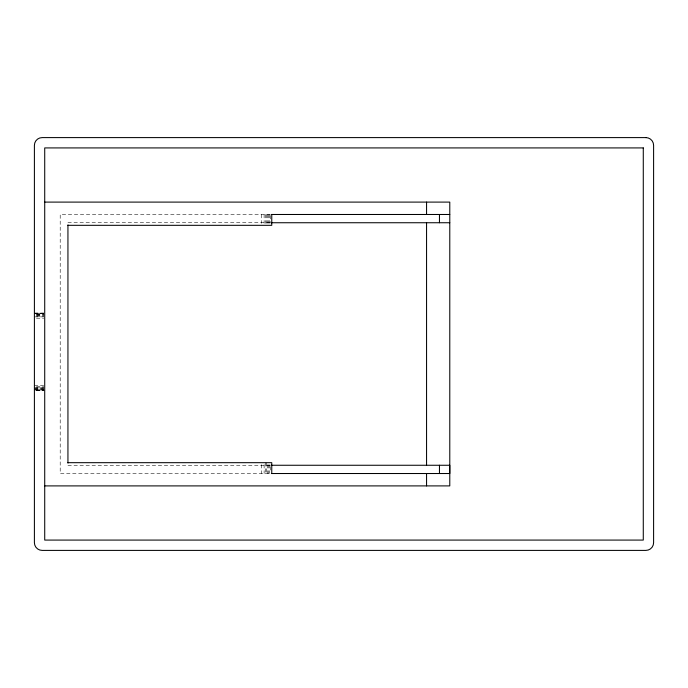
<?xml version="1.0" encoding="UTF-8"?>
<svg xmlns="http://www.w3.org/2000/svg" width="688" height="688" viewBox="0 0 688 688"><rect width="100%" height="100%" fill="white"/><g stroke="black" fill="none" stroke-linecap="round" stroke-linejoin="round"><path stroke-width="0.52" stroke-dasharray="3.44 2.58" d="M270.375 214.484L60.2 214.484L60.2 473.516L270.375 473.516M67.94 222.74L269.808 222.74M34.4 313.04L43.688 313.04M36.464 313.212L43.688 313.212M34.4 313.436L43.688 313.436M34.4 313.728L43.688 313.728M36.464 314.106L43.688 314.106M36.464 314.554L43.688 314.554M36.464 315.061L43.688 315.061M36.464 315.62L43.688 315.62M36.464 316.222L43.688 316.222M34.4 316.867L43.688 316.867M36.464 318.2L43.688 318.2M34.4 385.28L43.688 385.28M36.464 386.613L43.688 386.613M34.4 387.258L43.688 387.258M36.464 387.86L43.688 387.86M34.4 388.419L43.688 388.419M34.4 388.926L43.688 388.926M36.464 389.374L43.688 389.374M34.4 389.752L43.688 389.752M34.4 390.044L43.688 390.044M36.464 390.268L43.688 390.268M36.464 390.44L44.72 390.44M67.94 465.26L269.808 465.26M270.375 215.473L270.375 222.362M270.375 466.619L270.375 472.527M269.627 214.484L269.627 223.351M269.627 464.649L269.627 473.516M268.741 214.484L268.741 223.351M268.741 464.649L268.741 473.516M267.727 214.484L267.727 223.351M267.727 464.649L267.727 473.516M266.6 214.484L266.6 223.351M266.6 462.68L266.6 473.516M265.387 214.484L265.387 223.351M265.387 462.68L265.387 473.516M264.115 214.484L264.115 223.351M264.115 464.649L264.115 473.516M261.44 214.484L261.44 223.351M261.44 464.649L261.44 473.516"/><path stroke-width="1.03" d="M44.72 202.1L449.78 202.1L449.78 485.9L44.72 485.9M271.407 214.484L449.78 214.484M270.883 222.74L449.78 222.74M67.94 225.32L271.76 225.32L271.76 214.484M67.94 462.68L271.76 462.68L271.76 473.516M270.883 465.26L449.78 465.26L449.78 473.525L271.407 473.516M439.46 214.484L439.46 222.74M439.46 465.251L439.46 473.533M426.56 202.1L426.56 214.484M426.56 222.74L426.56 465.26M426.56 473.516L426.56 485.9M67.94 224.89L67.94 463.11M645.86 137.6L42.14 137.6A7.74 7.74 0 0 0 34.4 145.34L34.4 542.66A7.74 7.74 0 0 0 42.14 550.4L645.86 550.4A7.74 7.74 0 0 0 653.6 542.66L653.6 145.34A7.74 7.74 0 0 0 645.86 137.6M643.28 147.92L44.72 147.92L44.72 540.08L643.28 540.08L643.28 147.92"/></g></svg>
